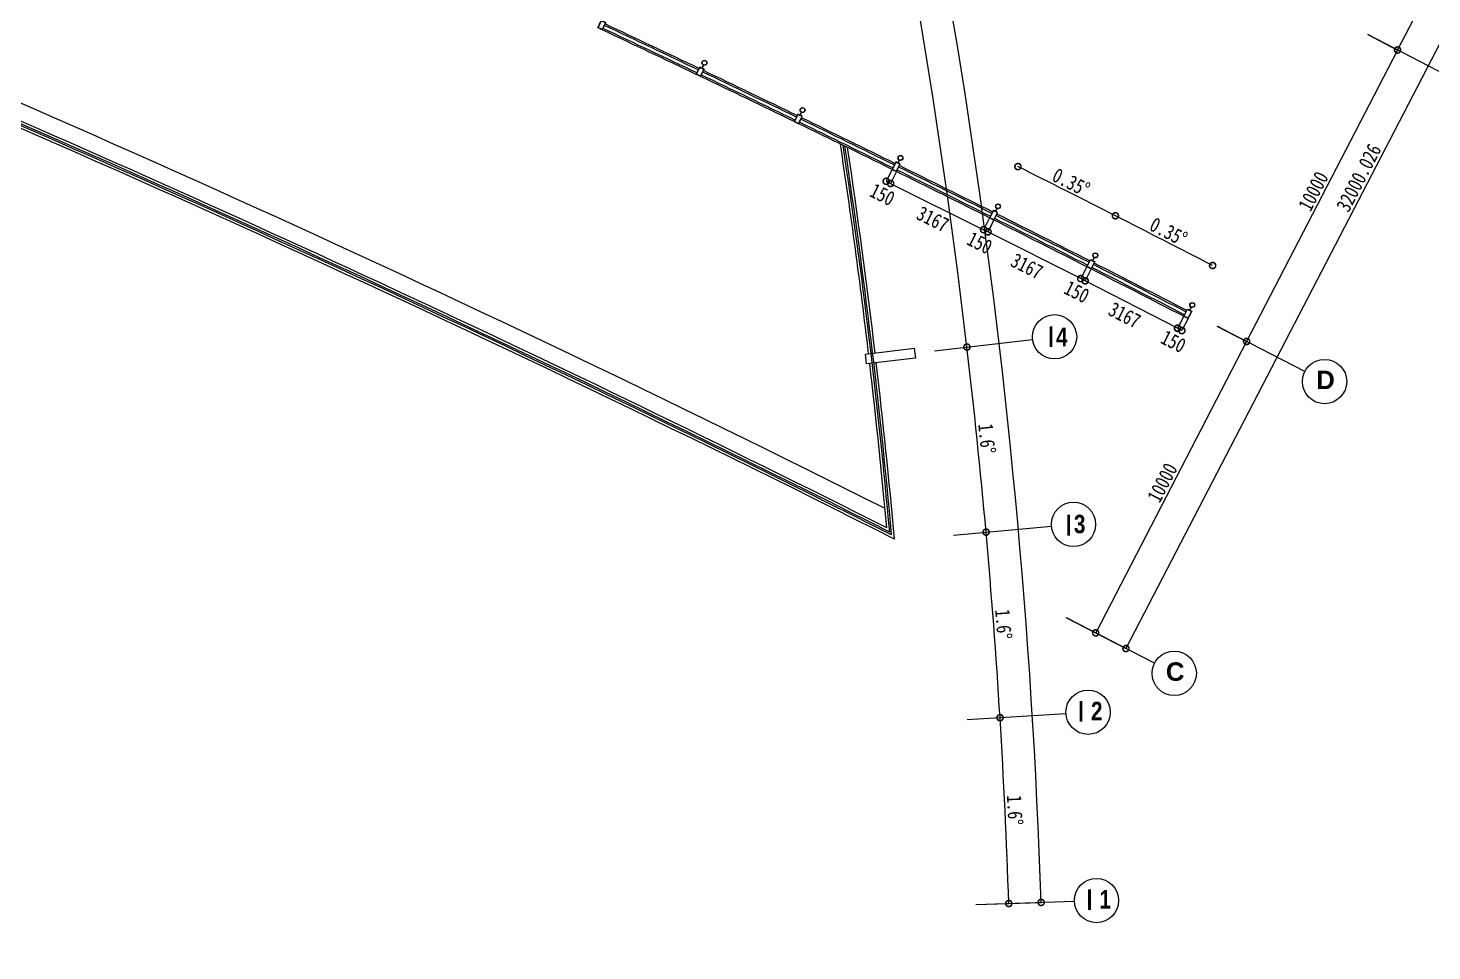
# Model space of a CAD drawing. Extents: x 23317406 to 24383751, y 42324270 to 43451021.
# Drawn here: x 24064115 to 24106898, y 42898549 to 42926667 of the extents above; entities that cross this region are included whole.
import ezdxf

# ---------------------------------------------------------------- set-up
doc = ezdxf.new("R2010")
doc.units = 0
doc.header["$MEASUREMENT"] = 0
doc.layers.get('0').update_dxf_attribs({"linetype": 'CONTINUOUS'})
doc.layers.get('DEFPOINTS').update_dxf_attribs({"linetype": 'CONTINUOUS'})
for name, color, linetype in [('墙', 7, 'CONTINUOUS'), ('柱形', 7, 'CONTINUOUS'), ('标注', 7, 'CONTINUOUS'), ('栏杆', 146, 'CONTINUOUS'), ('边界', 9, 'CONTINUOUS'), ('门窗', 7, 'CONTINUOUS')]:
    doc.layers.add(name, color=color, linetype=linetype)
doc.styles.add('Q200', font='SimSun.ttf', dxfattribs={"width": 0.8, "height": 450})
doc.styles.add('T-SG-01$0$Arial', font='ARIALBD.TTF')
doc.dimstyles.new('Q2', dxfattribs={"dimscale": 150, "dimtxt": 2.5, "dimasz": 2.5, "dimexe": 0, "dimexo": 0, "dimgap": 0.5, "dimtad": 1, "dimdec": 4, "dimdsep": 46, "dimtxsty": 'Q200', "dimblk1": 'DOTSMALL', "dimblk2": 'DOTSMALL', "dimsah": 1, "dimcen": 2.5, "dimadec": 0, "dimazin": 0, "dimtfac": 1, "dimtdec": 3, "dimtmove": 2, "dimatfit": 3, "dimldrblk": 'DOTSMALL', "dimfxl": 1, "dimtolj": 1, "dimtzin": 10, "dimarcsym": 0})

# ---------------------------------------------------------------- blocks, each defined once
blk = doc.blocks.new('_DOTSMALL')
at = {"color": 0, "linetype": 'ByBlock', "const_width": 0.5}
blk.add_lwpolyline([(-0.0625, 0, 1), (0.0625, 0, 1)], format="xyb", close=True, dxfattribs=at)
blk = doc.blocks.new('*D227')
at = {"color": 0, "linetype": 'ByBlock'}
for p, q in [((24110461, 42866023), (24111350, 42865565)), ((24111350, 42865565), (24105851, 42854899)), ((24104962, 42855357), (24105851, 42854899))]:
    blk.add_line(p, q, dxfattribs=at)
at = {"layer": 'DEFPOINTS', "color": 0, "linetype": 'ByBlock'}
for p in [(24110461, 42866023), (24104962, 42855357), (24105851, 42854899)]:
    blk.add_point(p, dxfattribs=at)
at = {"color": 0, "linetype": 'ByBlock', "xscale": 375, "yscale": 375, "zscale": 375}
for p, rotation in [((24111350, 42865565), 62.72798043540853), ((24105851, 42854899), 242.7279804354085)]:
    blk.add_blockref('_DOTSMALL', p, dxfattribs=dict(at, rotation=rotation))
at = {"color": 0, "linetype": 'ByBlock', "insert": (24108334, 42860369), "char_height": 450, "attachment_point": 5, "rotation": 62.728, "style": 'Q200'}
blk.add_mtext('\\A1;11999.9812', dxfattribs=at)
blk = doc.blocks.new('*D228')
at = {"color": 0, "linetype": 'ByBlock'}
for p, q in [((24104943, 42855366), (24105850, 42854897)), ((24105850, 42854897), (24101252, 42846017)), ((24100346, 42846486), (24101252, 42846017))]:
    blk.add_line(p, q, dxfattribs=at)
at = {"layer": 'DEFPOINTS', "color": 0, "linetype": 'ByBlock'}
for p in [(24104943, 42855366), (24100346, 42846486), (24101252, 42846017)]:
    blk.add_point(p, dxfattribs=at)
at = {"color": 0, "linetype": 'ByBlock', "xscale": 375, "yscale": 375, "zscale": 375}
for p, rotation in [((24105850, 42854897), 62.62661187340087), ((24101252, 42846017), 242.6266118734009)]:
    blk.add_blockref('_DOTSMALL', p, dxfattribs=dict(at, rotation=rotation))
at = {"color": 0, "linetype": 'ByBlock', "insert": (24103285, 42850595), "char_height": 450, "attachment_point": 5, "rotation": 62.6266, "style": 'Q200'}
blk.add_mtext('\\A1;10000', dxfattribs=at)
blk = doc.blocks.new('*D229')
at = {"color": 0, "linetype": 'ByBlock'}
for p, q in [((24100380, 42846468), (24101252, 42846016)), ((24101252, 42846016), (24096651, 42837138)), ((24095779, 42837590), (24096651, 42837138))]:
    blk.add_line(p, q, dxfattribs=at)
at = {"layer": 'DEFPOINTS', "color": 0, "linetype": 'ByBlock'}
for p in [(24100380, 42846468), (24095779, 42837590), (24096651, 42837138)]:
    blk.add_point(p, dxfattribs=at)
at = {"color": 0, "linetype": 'ByBlock', "xscale": 375, "yscale": 375, "zscale": 375}
for p, rotation in [((24101252, 42846016), 62.60633861720835), ((24096651, 42837138), 242.6063386172083)]:
    blk.add_blockref('_DOTSMALL', p, dxfattribs=dict(at, rotation=rotation))
at = {"color": 0, "linetype": 'ByBlock', "insert": (24098685, 42841715), "char_height": 450, "attachment_point": 5, "rotation": 62.6063, "style": 'Q200'}
blk.add_mtext('\\A1;10000', dxfattribs=at)
blk = doc.blocks.new('*D230')
at = {"color": 0, "linetype": 'ByBlock'}
for p, q in [((24110461, 42866023), (24112297, 42865071)), ((24112297, 42865071), (24097574, 42836660)), ((24095738, 42837611), (24097574, 42836660))]:
    blk.add_line(p, q, dxfattribs=at)
at = {"layer": 'DEFPOINTS', "color": 0, "linetype": 'ByBlock'}
for p in [(24110461, 42866023), (24095738, 42837611), (24097574, 42836660)]:
    blk.add_point(p, dxfattribs=at)
at = {"color": 0, "linetype": 'ByBlock', "xscale": 375, "yscale": 375, "zscale": 375}
for p, rotation in [((24112297, 42865071), 62.60633861721945), ((24097574, 42836660), 242.6063386172194)]:
    blk.add_blockref('_DOTSMALL', p, dxfattribs=dict(at, rotation=rotation))
at = {"color": 0, "linetype": 'ByBlock', "insert": (24104669, 42851004), "char_height": 450, "attachment_point": 5, "rotation": 62.6063, "style": 'Q200'}
blk.add_mtext('\\A1;32000.026', dxfattribs=at)
blk = doc.blocks.new('*D231')
at = {"color": 0, "linetype": 'ByBlock'}
blk.add_arc((23891114, 42822162), 203000, 1.9, 3.5, dxfattribs=at)
at = {"layer": 'DEFPOINTS', "color": 0, "linetype": 'ByBlock'}
for p in [(24095745, 42834677), (24092738, 42834493), (24093931, 42830780), (24093003, 42828859), (24095002, 42828925)]:
    blk.add_point(p, dxfattribs=at)
at = {"color": 0, "linetype": 'ByBlock', "xscale": 375, "yscale": 375, "zscale": 375}
for p, rotation in [((24093736, 42834554), 93.49999999994706), ((24094003, 42828892), 271.9000000000382)]:
    blk.add_blockref('_DOTSMALL', p, dxfattribs=dict(at, rotation=rotation))
at = {"color": 0, "linetype": 'ByBlock', "insert": (24094189, 42831738), "char_height": 450, "attachment_point": 5, "rotation": 272.7, "style": 'Q200'}
blk.add_mtext('\\A1;1.6°', dxfattribs=at)
blk = doc.blocks.new('*D232')
at = {"color": 0, "linetype": 'ByBlock'}
blk.add_arc((23891114, 42822162), 203000, 3.5, 5.1, dxfattribs=at)
at = {"layer": 'DEFPOINTS', "color": 0, "linetype": 'ByBlock'}
for p in [(24095303, 42840385), (24092315, 42840118), (24093612, 42836440), (24095745, 42834677), (24092738, 42834493)]:
    blk.add_point(p, dxfattribs=at)
at = {"color": 0, "linetype": 'ByBlock', "xscale": 375, "yscale": 375, "zscale": 375}
for p, rotation in [((24093311, 42840207), 95.10000000024056), ((24093736, 42834554), 273.5000000001945)]:
    blk.add_blockref('_DOTSMALL', p, dxfattribs=dict(at, rotation=rotation))
at = {"color": 0, "linetype": 'ByBlock', "insert": (24093842, 42837405), "char_height": 450, "attachment_point": 5, "rotation": 274.3, "style": 'Q200'}
blk.add_mtext('\\A1;1.6°', dxfattribs=at)
blk = doc.blocks.new('*D233')
at = {"color": 0, "linetype": 'ByBlock'}
blk.add_arc((23891114, 42822162), 203000, 5.1, 6.7, dxfattribs=at)
at = {"layer": 'DEFPOINTS', "color": 0, "linetype": 'ByBlock'}
for p in [(24094728, 42846081), (24091735, 42845729), (24093134, 42842088), (24095303, 42840385), (24092315, 42840118)]:
    blk.add_point(p, dxfattribs=at)
at = {"color": 0, "linetype": 'ByBlock', "xscale": 375, "yscale": 375, "zscale": 375}
for p, rotation in [((24092728, 42845846), 96.70000000014551), ((24093311, 42840207), 275.0999999998082)]:
    blk.add_blockref('_DOTSMALL', p, dxfattribs=dict(at, rotation=rotation))
at = {"color": 0, "linetype": 'ByBlock', "insert": (24093338, 42843059), "char_height": 450, "attachment_point": 5, "rotation": 275.9, "style": 'Q200'}
blk.add_mtext('\\A1;1.6°', dxfattribs=at)
blk = doc.blocks.new('*D234')
at = {"color": 0, "linetype": 'ByBlock'}
blk.add_arc((23891114, 42822162), 203000, 6.7, 13.6, dxfattribs=at)
at = {"layer": 'DEFPOINTS', "color": 0, "linetype": 'ByBlock'}
for p in [(24090367, 42870366), (24087451, 42869660), (24091615, 42853918), (24094728, 42846081), (24091735, 42845729)]:
    blk.add_point(p, dxfattribs=at)
at = {"color": 0, "linetype": 'ByBlock', "xscale": 375, "yscale": 375, "zscale": 375}
for p, rotation in [((24088423, 42869895), 103.5999999997497), ((24092728, 42845846), 276.7000000003687)]:
    blk.add_blockref('_DOTSMALL', p, dxfattribs=dict(at, rotation=rotation))
at = {"color": 0, "linetype": 'ByBlock', "insert": (24091233, 42857988), "char_height": 450, "attachment_point": 5, "rotation": 280.15, "style": 'Q200'}
blk.add_mtext('\\A1;6.9°', dxfattribs=at)
blk = doc.blocks.new('*D245')
at = {"color": 0, "linetype": 'ByBlock'}
for p, q in [((24067622, 42922432), (24068480, 42922919)), ((24093003, 42828859), (24094989, 42828925))]:
    blk.add_line(p, q, dxfattribs=at)
blk.add_arc((23891114, 42822162), 203987, 1.9, 29.6, dxfattribs=at)
at = {"layer": 'DEFPOINTS', "color": 0, "linetype": 'ByBlock'}
for p in [(24067622, 42922432), (24065013, 42920950), (24091262, 42861550), (24091005, 42828793), (24093003, 42828859)]:
    blk.add_point(p, dxfattribs=at)
at = {"color": 0, "linetype": 'ByBlock', "xscale": 375, "yscale": 375, "zscale": 375}
for p, rotation in [((24068480, 42922919), 119.5999999999786), ((24094989, 42828925), 271.9000000002517)]:
    blk.add_blockref('_DOTSMALL', p, dxfattribs=dict(at, rotation=rotation))
at = {"color": 0, "linetype": 'ByBlock', "insert": (24087731, 42877613), "char_height": 450, "attachment_point": 5, "rotation": 285.75, "style": 'Q200'}
blk.add_mtext('\\A1;27.7°', dxfattribs=at)
blk = doc.blocks.new('*D278')
at = {"color": 0, "linetype": 'ByBlock'}
blk.add_arc((23850579, 42364089), 544802, 62.72798, 63.07798, dxfattribs=at)
at = {"layer": 'DEFPOINTS', "color": 0, "linetype": 'ByBlock'}
for p in [(24110489, 42868259), (24101201, 42857623), (24099229, 42848839), (24096447, 42848260), (24099492, 42846927)]:
    blk.add_point(p, dxfattribs=at)
at = {"color": 0, "linetype": 'ByBlock', "xscale": 375, "yscale": 375, "zscale": 375}
for p, rotation in [((24097253, 42849847), 153.0779804355607), ((24100215, 42848331), 332.7279804354878)]:
    blk.add_blockref('_DOTSMALL', p, dxfattribs=dict(at, rotation=rotation))
at = {"color": 0, "linetype": 'ByBlock', "insert": (24098872, 42849359), "char_height": 450, "attachment_point": 5, "rotation": 332.903, "style": 'Q200'}
blk.add_mtext('\\A1;0.35°', dxfattribs=at)
blk = doc.blocks.new('*D279')
at = {"color": 0, "linetype": 'ByBlock'}
blk.add_arc((23850579, 42364089), 544802, 63.07798, 63.42798, dxfattribs=at)
at = {"layer": 'DEFPOINTS', "color": 0, "linetype": 'ByBlock'}
for p in [(24098182, 42859144), (24101201, 42857623), (24096263, 42850348), (24093485, 42849753), (24096447, 42848260)]:
    blk.add_point(p, dxfattribs=at)
at = {"color": 0, "linetype": 'ByBlock', "xscale": 375, "yscale": 375, "zscale": 375}
for p, rotation in [((24094281, 42851345), 153.4279804353991), ((24097253, 42849847), 333.0779804352268)]:
    blk.add_blockref('_DOTSMALL', p, dxfattribs=dict(at, rotation=rotation))
at = {"color": 0, "linetype": 'ByBlock', "insert": (24095903, 42850866), "char_height": 450, "attachment_point": 5, "rotation": 333.253, "style": 'Q200'}
blk.add_mtext('\\A1;0.35°', dxfattribs=at)
blk = doc.blocks.new('*D280')
at = {"color": 0, "linetype": 'ByBlock'}
for p, q in [((24099333, 42846784), (24099144, 42846417)), ((24099467, 42846715), (24099278, 42846348)), ((24099278, 42846348), (24099144, 42846417))]:
    blk.add_line(p, q, dxfattribs=at)
at = {"layer": 'DEFPOINTS', "color": 0, "linetype": 'ByBlock'}
for p in [(24099333, 42846784), (24099467, 42846715), (24099144, 42846417)]:
    blk.add_point(p, dxfattribs=at)
at = {"color": 0, "linetype": 'ByBlock', "xscale": 375, "yscale": 375, "zscale": 375}
for p, rotation in [((24099144, 42846417), 152.7279803723691), ((24099278, 42846348), 332.7279803723691)]:
    blk.add_blockref('_DOTSMALL', p, dxfattribs=dict(at, rotation=rotation))
at = {"color": 0, "linetype": 'ByBlock', "insert": (24099022, 42846016), "char_height": 450, "attachment_point": 5, "rotation": 332.728, "style": 'Q200'}
blk.add_mtext('\\A1;150', dxfattribs=at)
blk = doc.blocks.new('*D281')
at = {"color": 0, "linetype": 'ByBlock'}
for p, q in [((24096514, 42848227), (24096329, 42847864)), ((24099148, 42846422), (24096329, 42847864)), ((24099333, 42846784), (24099148, 42846422))]:
    blk.add_line(p, q, dxfattribs=at)
at = {"layer": 'DEFPOINTS', "color": 0, "linetype": 'ByBlock'}
for p in [(24096514, 42848227), (24096329, 42847864), (24099333, 42846784)]:
    blk.add_point(p, dxfattribs=at)
at = {"color": 0, "linetype": 'ByBlock', "xscale": 375, "yscale": 375, "zscale": 375}
for p, rotation in [((24096329, 42847864), 152.9029804354732), ((24099148, 42846422), 332.9029804354731)]:
    blk.add_blockref('_DOTSMALL', p, dxfattribs=dict(at, rotation=rotation))
at = {"color": 0, "linetype": 'ByBlock', "insert": (24097534, 42846818), "char_height": 450, "attachment_point": 5, "rotation": 332.903, "style": 'Q200'}
blk.add_mtext('\\A1;3167', dxfattribs=at)
blk = doc.blocks.new('*D282')
at = {"color": 0, "linetype": 'ByBlock'}
for p, q in [((24096380, 42848294), (24096196, 42847932)), ((24096330, 42847864), (24096196, 42847932)), ((24096514, 42848227), (24096330, 42847864))]:
    blk.add_line(p, q, dxfattribs=at)
at = {"layer": 'DEFPOINTS', "color": 0, "linetype": 'ByBlock'}
for p in [(24096196, 42847932), (24096380, 42848294), (24096514, 42848227)]:
    blk.add_point(p, dxfattribs=at)
at = {"color": 0, "linetype": 'ByBlock', "xscale": 375, "yscale": 375, "zscale": 375}
for p, rotation in [((24096196, 42847932), 153.0782856871367), ((24096330, 42847864), 333.0782856871367)]:
    blk.add_blockref('_DOTSMALL', p, dxfattribs=dict(at, rotation=rotation))
at = {"color": 0, "linetype": 'ByBlock', "insert": (24096076, 42847530), "char_height": 450, "attachment_point": 5, "rotation": 333.0783, "style": 'Q200'}
blk.add_mtext('\\A1;150', dxfattribs=at)
blk = doc.blocks.new('*D283')
at = {"color": 0, "linetype": 'ByBlock'}
for p, q in [((24093552, 42849720), (24093369, 42849357)), ((24096197, 42847931), (24093369, 42849357)), ((24096380, 42848294), (24096197, 42847931))]:
    blk.add_line(p, q, dxfattribs=at)
at = {"layer": 'DEFPOINTS', "color": 0, "linetype": 'ByBlock'}
for p in [(24093552, 42849720), (24093369, 42849357), (24096380, 42848294)]:
    blk.add_point(p, dxfattribs=at)
at = {"color": 0, "linetype": 'ByBlock', "xscale": 375, "yscale": 375, "zscale": 375}
for p, rotation in [((24093369, 42849357), 153.2529804355496), ((24096197, 42847931), 333.2529804355496)]:
    blk.add_blockref('_DOTSMALL', p, dxfattribs=dict(at, rotation=rotation))
at = {"color": 0, "linetype": 'ByBlock', "insert": (24094556, 42848311), "char_height": 450, "attachment_point": 5, "rotation": 333.253, "style": 'Q200'}
blk.add_mtext('\\A1;3167', dxfattribs=at)
blk = doc.blocks.new('*D284')
at = {"color": 0, "linetype": 'ByBlock'}
for p, q in [((24093418, 42849787), (24093236, 42849423)), ((24093552, 42849720), (24093370, 42849356)), ((24093236, 42849423), (24093370, 42849356))]:
    blk.add_line(p, q, dxfattribs=at)
at = {"layer": 'DEFPOINTS', "color": 0, "linetype": 'ByBlock'}
for p in [(24093418, 42849787), (24093552, 42849720), (24093370, 42849356)]:
    blk.add_point(p, dxfattribs=at)
at = {"color": 0, "linetype": 'ByBlock', "xscale": 375, "yscale": 375, "zscale": 375}
for p, rotation in [((24093236, 42849423), 153.4276751821205), ((24093370, 42849356), 333.4276751821204)]:
    blk.add_blockref('_DOTSMALL', p, dxfattribs=dict(at, rotation=rotation))
at = {"color": 0, "linetype": 'ByBlock', "insert": (24093118, 42849021), "char_height": 450, "attachment_point": 5, "rotation": 333.4277, "style": 'Q200'}
blk.add_mtext('\\A1;150', dxfattribs=at)
blk = doc.blocks.new('*D285')
at = {"color": 0, "linetype": 'ByBlock'}
for p, q in [((24090446, 42851261), (24090267, 42850897)), ((24090267, 42850897), (24090401, 42850830)), ((24090581, 42851195), (24090401, 42850830))]:
    blk.add_line(p, q, dxfattribs=at)
at = {"layer": 'DEFPOINTS', "color": 0, "linetype": 'ByBlock'}
for p in [(24090446, 42851261), (24090581, 42851195), (24090401, 42850830)]:
    blk.add_point(p, dxfattribs=at)
at = {"color": 0, "linetype": 'ByBlock', "xscale": 375, "yscale": 375, "zscale": 375}
for p, rotation in [((24090267, 42850897), 153.7776751844044), ((24090401, 42850830), 333.7776751844044)]:
    blk.add_blockref('_DOTSMALL', p, dxfattribs=dict(at, rotation=rotation))
at = {"color": 0, "linetype": 'ByBlock', "insert": (24090152, 42850493), "char_height": 450, "attachment_point": 5, "rotation": 333.7777, "style": 'Q200'}
blk.add_mtext('\\A1;150', dxfattribs=at)
blk = doc.blocks.new('*D286')
at = {"color": 0, "linetype": 'ByBlock'}
for p, q in [((24090581, 42851195), (24090400, 42850831)), ((24090400, 42850831), (24093237, 42849423)), ((24093418, 42849787), (24093237, 42849423))]:
    blk.add_line(p, q, dxfattribs=at)
at = {"layer": 'DEFPOINTS', "color": 0, "linetype": 'ByBlock'}
for p in [(24090581, 42851195), (24093418, 42849787), (24093237, 42849423)]:
    blk.add_point(p, dxfattribs=at)
at = {"color": 0, "linetype": 'ByBlock', "xscale": 375, "yscale": 375, "zscale": 375}
for p, rotation in [((24090400, 42850831), 153.6029804353309), ((24093237, 42849423), 333.6029804353309)]:
    blk.add_blockref('_DOTSMALL', p, dxfattribs=dict(at, rotation=rotation))
at = {"color": 0, "linetype": 'ByBlock', "insert": (24091688, 42849745), "char_height": 450, "attachment_point": 5, "rotation": 333.603, "style": 'Q200'}
blk.add_mtext('\\A1;3167', dxfattribs=at)

msp = doc.modelspace()

# ---------------------------------------------------------------- linework, layer by layer
for p, q in [((24107609.90579, 42925093.41888), (24104943.38246, 42926468.0655)), ((24103027.74274, 42916204.993), (24100361.21941, 42917579.63963)), ((24091734.97113, 42916830.67977), (24094727.77488, 42917182.25341)), ((24092314.79514, 42911219.83885), (24095302.91834, 42911486.52174)), ((24098445.562, 42907316.53283), (24095779.03867, 42908691.17945)), ((24092737.72921, 42905594.99586), (24095745.49183, 42905778.95851)), ((24093003.44355, 42899960.53691), (24096001.7942, 42900060.00245))]:
    msp.add_line(p, q)
at = {"color": 2}
for centre in [(24095398.24056, 42917260.36616), (24103627.71048, 42915895.69751), (24095975.30365, 42911545.88353), (24099045.52975, 42907007.23733), (24096419.23282, 42905820.16627), (24096676.42309, 42900082.38219)]:
    msp.add_circle(centre, 675, dxfattribs=at)
at = {"layer": 'DEFPOINTS', "color": 0, "linetype": 'ByBlock'}
for p in [(24094727.92586, 42917180.97342), (24095303.07192, 42911484.81013)]:
    msp.add_point(p, dxfattribs=at)
at = {"layer": '墙', "ltscale": 5000}
for start, end in [(67.1172342395, 67.1172342395), (66.2587266313, 66.2587266313), (64.4772342395, 64.4772342395), (64.9387266313, 64.9387266313)]:
    msp.add_arc((23850578.58196, 42857442.58139), 533172.67138, start, end, dxfattribs=at)
at = {"layer": '墙'}
for centre, start, end in [((23850634.74669, 42857737.27781), 79.4743453394, 79.4743453394), ((23850639.30178, 42857736.37231), 78.1227654233, 78.1227654233), ((23850644.55659, 42857735.23786), 77.5606287088, 77.5606287088), ((23850649.0789, 42857734.18074), 76.2090487927, 76.2090487927)]:
    msp.add_arc(centre, 530172.67138, start, end, dxfattribs=at)
at = {"layer": '柱形'}
for p, q in [((24084692.30513, 42925541.80165), (24084649.21934, 42925451.55968)), ((24084697.71965, 42925539.21651), (24084654.63386, 42925448.97453)), ((24087683.30552, 42924102.54234), (24087639.66927, 42924012.56524)), ((24087688.70414, 42924099.92416), (24087645.0679, 42924009.94706)), ((24090665.45822, 42922645.039), (24090621.27315, 42922555.33014)), ((24090670.84075, 42922642.3879), (24090626.65569, 42922552.67903)), ((24093638.65195, 42921169.34604), (24093593.91971, 42921079.90876)), ((24093644.01819, 42921166.66211), (24093599.28595, 42921077.22483)), ((24096602.77577, 42919675.51852), (24096557.49803, 42919586.35616)), ((24096608.12552, 42919672.80185), (24096562.84777, 42919583.6395)), ((24099557.71908, 42918163.61218), (24099511.89752, 42918074.72807)), ((24099563.05212, 42918160.86289), (24099517.23057, 42918071.97877)), ((24089631.81216, 42916734.64682), (24091121.42478, 42916910.38969)), ((24091121.42478, 42916910.38969), (24091156.60065, 42916610.9518)), ((24089666.81338, 42916436.69563), (24089631.81216, 42916734.64682)), ((24091156.60065, 42916610.9518), (24089666.81338, 42916436.69563))]:
    msp.add_line(p, q, dxfattribs=at)
for points in [[(24081614.29111, 42926612.82004, 0.0000690579), (24081478.53588, 42926676.62065), (24081584.87022, 42926902.87937, -0.0000690261), (24081720.62545, 42926839.07876)], [(24081611.41326, 42926620.803, 0.0000635325), (24081486.51845, 42926679.49955), (24081587.74875, 42926894.89786, -0.0000635047), (24081712.64356, 42926836.2013)], [(24084611.89136, 42925192.34314, 0.0000690579), (24084476.5284, 42925256.97183), (24084584.24288, 42925482.57678, -0.0000690261), (24084719.60585, 42925417.94809)], [(24084609.06234, 42925200.34353, 0.0000635325), (24084484.52841, 42925259.80192), (24084587.0726, 42925474.57783, -0.0000635047), (24084711.60653, 42925415.11943)], [(24087465.79289, 42923819.03593, -0.0000690579), (24087600.75854, 42923753.58156), (24087709.84915, 42923978.52431, 0.0000690261), (24087574.8835, 42924043.97867)], [(24087473.81004, 42923821.81709, -0.0000635325), (24087597.97844, 42923761.59908), (24087701.8327, 42923975.74457, 0.0000635047), (24087577.6643, 42924035.96259)], [(24090446.21782, 42922362.86658, -0.0000690579), (24090580.78112, 42922296.58899), (24090691.24378, 42922520.86114, 0.0000690261), (24090556.68048, 42922587.13874)], [(24090454.25181, 42922365.59872, -0.0000635325), (24090578.05004, 42922304.62333), (24090683.21049, 42922518.13043, 0.0000635047), (24090559.41226, 42922579.10582)], [(24093417.69196, 42920888.51814, -0.0000690579), (24093551.84788, 42920821.41979), (24093663.67848, 42921045.01299, 0.0000690261), (24093529.52256, 42921112.11134)], [(24093425.74249, 42920891.20116, -0.0000635325), (24093549.16594, 42920829.47067), (24093655.62866, 42921042.33139, 0.0000635047), (24093532.20522, 42921104.06188)], [(24096513.84798, 42919328.12901, 0.0000690579), (24096380.10444, 42919396.04562), (24096493.29879, 42919618.95152, -0.0000690261), (24096627.04233, 42919551.03491)], [(24096511.21526, 42919336.19612, 0.0000635325), (24096388.1712, 42919398.67941), (24096495.93223, 42919610.88582, -0.0000635047), (24096618.97628, 42919548.40254)], [(24099466.67087, 42917816.77238, 0.0000690579), (24099333.3447, 42917885.50471), (24099447.89859, 42918107.71499, -0.0000690261), (24099581.22476, 42918038.98265)], [(24099464.08748, 42917824.85542, 0.0000635325), (24099341.42741, 42917888.08917), (24099450.48271, 42918099.63335, -0.0000635047), (24099573.14278, 42918036.39961)]]:
    msp.add_lwpolyline(points, format="xyb", close=True, dxfattribs=at)
for centre, radius in [((24084727.32674, 42925608.19056), 75), ((24084727.32674, 42925608.19056), 69), ((24087718.73201, 42924168.71607), 75), ((24087718.73201, 42924168.71607), 69), ((24090701.28828, 42922710.9951), 75), ((24090701.28828, 42922710.9951), 69), ((24093674.88425, 42921235.08203), 75), ((24093674.88425, 42921235.08203), 69), ((24096639.40895, 42919741.03196), 75), ((24096639.40895, 42919741.03196), 69), ((24099594.75176, 42918228.90062), 75), ((24099594.75176, 42918228.90062), 69)]:
    msp.add_circle(centre, radius, dxfattribs=at)
at = {"layer": '栏杆', "ltscale": 100}
for radius, start, end in [(533097.67138, 63.2681990801, 68.0106673613), (533047.67138, 63.2585239985, 68.0052932554)]:
    msp.add_arc((23850578.58196, 42435190.26996), radius, start, end, dxfattribs=at)
at = {"layer": '栏杆'}
for radius, start, end in [(200075, 5.1755445052, 8.575031219), (200125, 5.1497697842, 8.5651503356)]:
    msp.add_arc((23891114.49993, 42893263.19088), radius, start, end, dxfattribs=at)
at = {"layer": '边界'}
for centre, radius, start, end in [((23850578.58196, 42435190.26996), 533672.67138, 63.3162740616, 68.0187165622), ((23850578.58196, 42435190.26996), 532972.67138, 63.2440156741, 67.9972302059), ((23850578.58196, 42435190.26996), 533172.67138, 63.2827160098, 66.8619479869), ((23891114.49993, 42893263.19088), 200000, 6.7429861257, 8.5898595782), ((23891114.49993, 42893263.19088), 200200, 6.7429789313, 8.5503360365), ((23891114.49993, 42893263.19088), 200000, 5.214234681, 6.6570138743), ((23891114.49993, 42893263.19088), 200200, 5.1111357508, 6.6570210687)]:
    msp.add_arc(centre, radius, start, end, dxfattribs=at)
at = {"layer": '门窗'}
for radius, start, end in [(543022.67138, 64.4858938868, 64.8200669841), (543072.67138, 64.4858931582, 64.8200677127), (543172.67138, 64.4858917014, 64.8200691695), (543222.67138, 64.4858909732, 64.8200698976), (543172.67138, 64.1358917014, 64.4700691695), (543222.67138, 64.1358909732, 64.4700698976), (543022.67138, 64.1358938868, 64.4700669841), (543072.67138, 64.1358931582, 64.4700677127), (543022.67138, 63.7858938868, 64.1200669841), (543072.67138, 63.7858931582, 64.1200677127), (543172.67138, 63.7858917014, 64.1200691695), (543222.67138, 63.7858909732, 64.1200698976), (543072.67138, 63.4358931582, 63.7700677127), (543172.67138, 63.4358917014, 63.7700691695), (543222.67138, 63.4358909732, 63.7700698976), (543022.67138, 63.4358938868, 63.7700669841), (543022.67138, 63.0858938868, 63.4200669841), (543072.67138, 63.0858931582, 63.4200677127), (543172.67138, 63.0858917014, 63.4200691695), (543222.67138, 63.0858909732, 63.4200698976), (543072.67138, 62.7358931582, 63.0700677127), (543172.67138, 62.7358917014, 63.0700691695), (543222.67138, 62.7358909732, 63.0700698976), (543022.67138, 62.7358938868, 63.0700669841)]:
    msp.add_arc((23850578.58196, 42435190.26996), radius, start, end, dxfattribs=at)

# ---------------------------------------------------------------- texts
at = {"color": 3, "style": 'T-SG-01$0$Arial'}
for s, height, p in [('Ⅰ', 637.5, (24094852.55324, 42916948.27846)), ('D', 562.5, (24103372.92197, 42915667.15799)), ('Ⅰ', 637.5, (24095394.12668, 42911200.09954)), ('C', 562.5, (24098790.74124, 42906778.69781)), ('Ⅰ', 637.5, (24095770.23557, 42905530.21613)), ('Ⅰ', 637.5, (24096027.42584, 42899792.43205))]:
    msp.add_text(s, height=height, dxfattribs=at).set_placement(p)
at = {"color": 3, "style": 'T-SG-01$0$Arial', "width": 0.8}
for s, p in [('4', (24095444.14749, 42916974.53802)), ('3', (24095989.47663, 42911276.38652)), ('2', (24096509.47047, 42905577.73397)), ('1', (24096766.66074, 42899839.94989))]:
    msp.add_text(s, height=562.5, dxfattribs=at).set_placement(p)

# ---------------------------------------------------------------- dimensions: what is measured, and where the dimension line sits
at = {"layer": '标注'}
for base, line1, line2, picture, middle in [((24091262.18921, 42932651.54336), ((24065013.48583, 42992051.5642), (24067621.97062, 42993533.3898)), ((24091004.54312, 42899894.22656), (24093003.44355, 42899960.53691)), '*D245', (24087731.22401, 42948714.84205)), ((24091615.23307, 42925019.38728), ((24087450.62204, 42940761.89773), (24090366.50505, 42941467.32406)), ((24091734.97113, 42916830.67977), (24094727.77488, 42917182.25341)), '*D234', (24091232.80792, 42929089.89608)), ((24099228.90905, 42919940.23297), ((24096446.97855, 42919362.09193), (24101201.14132, 42928724.13959)), ((24099491.65327, 42918028.91137), (24110488.8263, 42939361.09797)), '*D278', (24098871.90168, 42920460.20571)), ((24096263.11965, 42921450.09849), ((24093484.77224, 42920854.9736), (24098181.65716, 42930245.88793)), ((24096446.97855, 42919362.09193), (24101201.14132, 42928724.13959)), '*D279', (24095902.94262, 42921967.88071)), ((24093134.10333, 42913190.05314), ((24091734.97113, 42916830.67977), (24094727.77488, 42917182.25341)), ((24092314.79514, 42911219.83885), (24095302.91834, 42911486.52174)), '*D233', (24093337.58265, 42914160.91361)), ((24093611.72958, 42907541.56557), ((24092314.79514, 42911219.83885), (24095302.91834, 42911486.52174)), ((24092737.72921, 42905594.99586), (24095745.49183, 42905778.95851)), '*D232', (24093842.23757, 42908506.36604)), ((24093931.45457, 42901881.94416), ((24093003.44355, 42899960.53691), (24095002.34398, 42900026.84727)), ((24092737.72921, 42905594.99586), (24095745.49183, 42905778.95851)), '*D231', (24094188.81151, 42902839.93231))]:
    dim = msp.add_angular_dim_2l(base=base, line1=line1, line2=line2, dimstyle='Q2', override={"dimadec": 4, "dimazin": 2}, dxfattribs=at)
    dim.commit()
    dim.dimension.update_dxf_attribs({"geometry": picture, "text_midpoint": middle, "insert": (0, 71101.611)})
for p1, p2, distance, picture, middle, set_off in [((24110460.8309778497, 42937124.4139362872), (24095737.5689733401, 42908712.6694855466), 2067.9329514088, '*D230', (24104668.8880487606, 42922105.1129963696), (0, 71101.6110028625)), ((24110460.83098, 42937124.41394), (24104962.25307, 42926458.33733), 1000, '*D227', (24108333.7308, 42931470.62475), (0, 71101.611)), ((24104943.38246, 42926468.0655), (24100345.5087, 42917587.77514), 1021.22897, '*D228', (24103284.91785, 42921696.30835), (0, 71101.611))]:
    dim = msp.add_aligned_dim(p1=p1, p2=p2, distance=distance, dimstyle='Q2', dxfattribs=at)
    dim.commit()
    dim.dimension.update_dxf_attribs({"geometry": picture, "text_midpoint": middle, "insert": set_off})
for p1, p2, distance, picture, middle in [((24090446.21817, 42922362.8673), (24090580.78112, 42922296.58899), -406.59977, '*D285', (24090151.57597, 42921594.92498)), ((24093417.69232, 42920888.51886), (24093551.84788, 42920821.41979), -406.59977, '*D284', (24093118.36455, 42920122.39072)), ((24096513.84834, 42919328.12972), (24096380.10444, 42919396.04562), 406.59977, '*D282', (24096076.11041, 42918631.75702)), ((24099466.67087, 42917816.77238), (24099333.3447, 42917885.50471), 412.7484, '*D280', (24099021.86614, 42917117.62384)), ((24100380.07262, 42917569.87771), (24095779.03867, 42908691.17945), 982.30613, '*D229', (24098685.35226, 42912816.59846))]:
    dim = msp.add_aligned_dim(p1=p1, p2=p2, distance=distance, dimstyle='Q2', override={"dimdec": 0}, dxfattribs=at)
    dim.commit()
    dim.dimension.update_dxf_attribs({"geometry": picture, "text_midpoint": middle, "insert": (0, 71101.611)})
for base, p1, p2, angle, picture, middle in [((24093236.92319, 42920524.31424), (24090580.78112, 42922296.58899), (24093417.69196, 42920888.51814), 333.602980435, '*D286', (24091688.23388, 42920846.99067)), ((24093368.8577, 42920458.32692), (24096380.10444, 42919396.04562), (24093551.84788, 42920821.41979), 153.252980435, '*D283', (24094555.95812, 42919412.69255)), ((24096328.5796, 42918966.0364), (24099333.3447, 42917885.50471), (24096513.84798, 42919328.12901), 152.902980435, '*D281', (24097533.99357, 42917919.28094))]:
    dim = msp.add_linear_dim(base=base, p1=p1, p2=p2, angle=angle, dimstyle='Q2', override={"dimdec": 0}, dxfattribs=at)
    dim.commit()
    dim.dimension.update_dxf_attribs({"geometry": picture, "text_midpoint": middle, "dimtype": 161, "insert": (0, 71101.611)})

doc.saveas('drawing.dxf')
